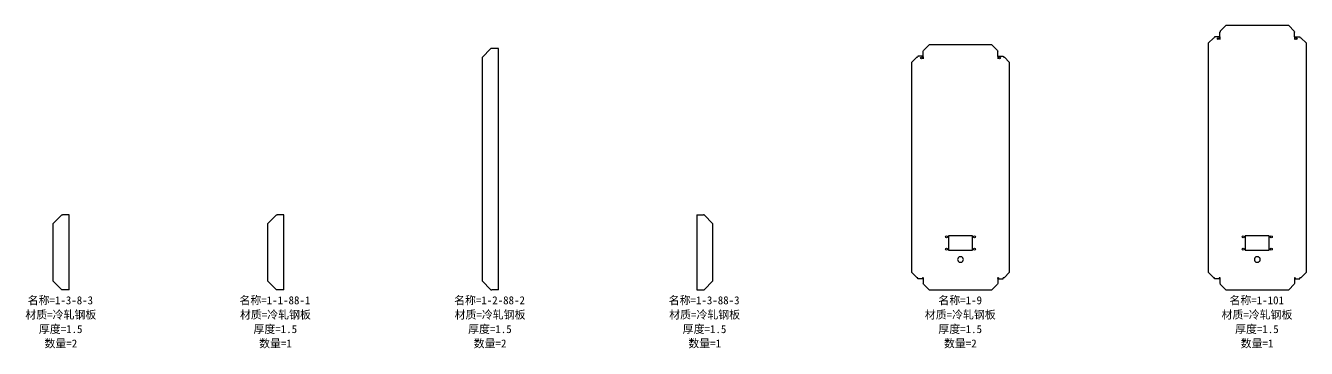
# Model space of a CAD drawing. Header units: millimetres. Extents: x -275 to 8245, y -8183 to 202.
# Drawn here: x 4243 to 8245, y -4183 to -3174 of the extents above; entities that cross this region are included whole.
import ezdxf

# ---------------------------------------------------------------- set-up
doc = ezdxf.new("R2010")
doc.units = ezdxf.units.MM
doc.layers.add('防拉孔线', color=30, linetype='Continuous')
doc.layers.add('零件信息', color=131, linetype='Continuous')
doc.styles.add('SLDTEXTSTYLE1', font='', dxfattribs={"bigfont": 'bigfont'})
doc.styles.get('SLDTEXTSTYLE1').set_extended_font_data('宋体')

msp = doc.modelspace()

# ---------------------------------------------------------------- linework, layer by layer
at = {"color": 7, "linetype": 'Continuous', "lineweight": 25}
for p, q in [((7974.5, -3209), (7974.5, -3194)), ((7974.5, -3194), (7974.7, -3194)), ((7974.7, -3194), (7975.7, -3191.5)), ((7975.4, -3191.5), (7992.9, -3174)), ((7975.7, -3191.5), (7975.4, -3191.5)), ((8189.2, -3174), (7992.9, -3174)), ((8206.7, -3191.5), (8189.2, -3174)), ((8206.3, -3191.5), (8206.7, -3191.5)), ((8206.3, -3191.5), (8207.3, -3194)), ((8207.5, -3194), (8207.3, -3194)), ((8207.5, -3209), (8207.5, -3194)), ((7048.4, -3251.5), (7065.9, -3234)), ((7262.2, -3234), (7065.9, -3234)), ((7279.7, -3251.5), (7262.2, -3234)), ((7955, -3211.9), (7937.5, -3229.4)), ((7937.5, -3229.4), (7937.5, -3944.6)), ((7955, -3212.2), (7957.5, -3211.2)), ((7955, -3212.2), (7955, -3211.9)), ((7957.5, -3209), (7957.5, -3211.2)), ((7972.5, -3209), (7957.5, -3209)), ((7972.5, -3211.2), (7972.5, -3209)), ((7972.5, -3211.2), (7975, -3211.5)), ((7974.7, -3209), (7974.5, -3209)), ((7975, -3211.5), (7974.7, -3209)), ((8207.3, -3209), (8207, -3211.5)), ((8207, -3211.5), (8209.5, -3211.2)), ((8207.3, -3209), (8207.5, -3209)), ((8209.5, -3211.2), (8209.5, -3209)), ((8209.5, -3209), (8224.5, -3209)), ((8224.5, -3209), (8224.5, -3211.2)), ((8224.5, -3211.2), (8227, -3212.2)), ((8227, -3212.2), (8227, -3211.9)), ((8227, -3211.9), (8244.5, -3229.4)), ((8244.5, -3944.6), (8244.5, -3229.4)), ((5669.5, -3273.2), (5697, -3245.7)), ((5669.5, -3273.2), (5669.5, -3972.2)), ((5699.5, -3245.4), (5697, -3245.7)), ((5720, -3245.4), (5699.5, -3245.4)), ((5720, -4000), (5720, -3245.4)), ((7028, -3271.9), (7010.5, -3289.4)), ((7028, -3272.2), (7030.5, -3271.2)), ((7028, -3272.2), (7028, -3271.9)), ((7030.5, -3269), (7030.5, -3271.2)), ((7045.5, -3269), (7030.5, -3269)), ((7045.5, -3271.2), (7045.5, -3269)), ((7045.5, -3271.2), (7048, -3271.5)), ((7047.5, -3269), (7047.5, -3254)), ((7047.5, -3254), (7047.7, -3254)), ((7047.7, -3269), (7047.5, -3269)), ((7047.7, -3254), (7048.7, -3251.5)), ((7048, -3271.5), (7047.7, -3269)), ((7048.7, -3251.5), (7048.4, -3251.5)), ((7279.3, -3251.5), (7279.7, -3251.5)), ((7279.3, -3251.5), (7280.3, -3254)), ((7280.3, -3269), (7280, -3271.5)), ((7280, -3271.5), (7282.5, -3271.2)), ((7280.5, -3254), (7280.3, -3254)), ((7280.3, -3269), (7280.5, -3269)), ((7280.5, -3269), (7280.5, -3254)), ((7282.5, -3271.2), (7282.5, -3269)), ((7282.5, -3269), (7297.5, -3269)), ((7297.5, -3269), (7297.5, -3271.2)), ((7297.5, -3271.2), (7300, -3272.2)), ((7300, -3272.2), (7300, -3271.9)), ((7300, -3271.9), (7317.5, -3289.4)), ((7010.5, -3289.4), (7010.5, -3944.6)), ((7317.5, -3944.6), (7317.5, -3289.4)), ((4328.5, -3793.2), (4356, -3765.7)), ((4328.5, -3793.2), (4328.5, -3972.2)), ((4356, -3765.7), (4358.5, -3765.4)), ((4379, -3765.4), (4358.5, -3765.4)), ((4379, -4000), (4379, -3765.4)), ((4999, -3793.2), (5026.5, -3765.7)), ((4999, -3793.2), (4999, -3972.2)), ((5026.5, -3765.7), (5029, -3765.4)), ((5049.5, -3765.4), (5029, -3765.4)), ((5049.5, -4000), (5049.5, -3765.4)), ((6340, -3765.4), (6360.5, -3765.4)), ((6340, -3765.4), (6340, -4000)), ((6363, -3765.7), (6360.5, -3765.4)), ((6363, -3765.7), (6390.5, -3793.2)), ((6390.5, -3972.2), (6390.5, -3793.2)), ((7201.5, -3831), (7126.5, -3831)), ((7126.5, -3831), (7126.5, -3876)), ((7201.5, -3876), (7201.5, -3831)), ((8128.5, -3831), (8053.5, -3831)), ((8053.5, -3831), (8053.5, -3876)), ((8128.5, -3876), (8128.5, -3831)), ((7126.5, -3876), (7201.5, -3876)), ((8053.5, -3876), (8128.5, -3876)), ((7168, -3896.9), (7160.1, -3896.9)), ((7160.1, -3913.1), (7168, -3913.1)), ((8095, -3896.9), (8087.1, -3896.9)), ((8087.1, -3913.1), (8095, -3913.1)), ((7028, -3962.1), (7010.5, -3944.6)), ((7300, -3962.1), (7317.5, -3944.6)), ((7955, -3962.1), (7937.5, -3944.6)), ((8227, -3962.1), (8244.5, -3944.6)), ((4328.5, -3972.2), (4356, -3999.7)), ((4358.5, -4000), (4356, -3999.7)), ((4379, -4000), (4358.5, -4000)), ((4999, -3972.2), (5026.5, -3999.7)), ((5029, -4000), (5026.5, -3999.7)), ((5049.5, -4000), (5029, -4000)), ((5669.5, -3972.2), (5697, -3999.7)), ((5697, -3999.7), (5699.5, -4000)), ((5720, -4000), (5699.5, -4000)), ((6340, -4000), (6360.5, -4000)), ((6360.5, -4000), (6363, -3999.7)), ((6390.5, -3972.2), (6363, -3999.7)), ((7030.5, -3962.8), (7028, -3961.8)), ((7028, -3961.8), (7028, -3962.1)), ((7030.5, -3965), (7030.5, -3962.8)), ((7045.5, -3965), (7030.5, -3965)), ((7048, -3962.5), (7045.5, -3962.8)), ((7045.5, -3962.8), (7045.5, -3965)), ((7047.5, -3965), (7047.5, -3980)), ((7047.7, -3965), (7047.5, -3965)), ((7047.5, -3980), (7047.7, -3980)), ((7047.7, -3965), (7048, -3962.5)), ((7048.7, -3982.5), (7047.7, -3980)), ((7048.4, -3982.5), (7065.9, -4000)), ((7048.7, -3982.5), (7048.4, -3982.5)), ((7065.9, -4000), (7262.2, -4000)), ((7279.7, -3982.5), (7262.2, -4000)), ((7280.3, -3980), (7279.3, -3982.5)), ((7279.3, -3982.5), (7279.7, -3982.5)), ((7282.5, -3962.8), (7280, -3962.5)), ((7280, -3962.5), (7280.3, -3965)), ((7280.3, -3965), (7280.5, -3965)), ((7280.5, -3980), (7280.3, -3980)), ((7280.5, -3965), (7280.5, -3980)), ((7282.5, -3962.8), (7282.5, -3965)), ((7282.5, -3965), (7297.5, -3965)), ((7300, -3961.8), (7297.5, -3962.8)), ((7297.5, -3965), (7297.5, -3962.8)), ((7300, -3961.8), (7300, -3962.1)), ((7957.5, -3962.8), (7955, -3961.8)), ((7955, -3961.8), (7955, -3962.1)), ((7957.5, -3965), (7957.5, -3962.8)), ((7972.5, -3965), (7957.5, -3965)), ((7975, -3962.5), (7972.5, -3962.8)), ((7972.5, -3962.8), (7972.5, -3965)), ((7974.5, -3965), (7974.5, -3980)), ((7974.7, -3965), (7974.5, -3965)), ((7974.5, -3980), (7974.7, -3980)), ((7974.7, -3965), (7975, -3962.5)), ((7975.7, -3982.5), (7974.7, -3980)), ((7975.4, -3982.5), (7992.9, -4000)), ((7975.7, -3982.5), (7975.4, -3982.5)), ((7992.9, -4000), (8189.2, -4000)), ((8206.7, -3982.5), (8189.2, -4000)), ((8207.3, -3980), (8206.3, -3982.5)), ((8206.3, -3982.5), (8206.7, -3982.5)), ((8209.5, -3962.8), (8207, -3962.5)), ((8207, -3962.5), (8207.3, -3965)), ((8207.3, -3965), (8207.5, -3965)), ((8207.5, -3980), (8207.3, -3980)), ((8207.5, -3965), (8207.5, -3980)), ((8209.5, -3962.8), (8209.5, -3965)), ((8209.5, -3965), (8224.5, -3965)), ((8227, -3961.8), (8224.5, -3962.8)), ((8224.5, -3965), (8224.5, -3962.8)), ((8227, -3961.8), (8227, -3962.1))]:
    msp.add_line(p, q, dxfattribs=at)
for centre, radius in [((7969, -3215), 2.6), ((8213, -3215), 2.6), ((7042, -3275), 2.6), ((7286, -3275), 2.6), ((7120, -3834.5), 3), ((7208, -3834.5), 3), ((8047, -3834.5), 3), ((8135, -3834.5), 3), ((7120, -3872.5), 3), ((7208, -3872.5), 3), ((8047, -3872.5), 3), ((8135, -3872.5), 3)]:
    msp.add_circle(centre, radius, dxfattribs=at)
for centre, start, end in [((7164, -3905), 115.8419, 244.1581), ((7164, -3905), 295.8419, 64.1581), ((8091, -3905), 115.8419, 244.1581), ((8091, -3905), 295.8419, 64.1581)]:
    msp.add_arc(centre, 9, start, end, dxfattribs=at)
at = {"layer": '防拉孔线'}
for p, q in [((7973.8, -3212.4), (7973.8, -3217.6)), ((8208.3, -3217.6), (8208.3, -3212.4)), ((7046.8, -3272.4), (7046.8, -3277.6)), ((7281.3, -3277.6), (7281.3, -3272.4))]:
    msp.add_line(p, q, dxfattribs=at)

# ---------------------------------------------------------------- texts
at = {"layer": '零件信息', "char_height": 25, "attachment_point": 2, "style": 'SLDTEXTSTYLE1'}
for s, insert in [('名称=1-3-8-3', (4351.6, -4020)), ('名称=1-1-88-1', (5021.9, -4020)), ('名称=1-2-88-2', (5692.4, -4020)), ('名称=1-3-88-3', (6362.9, -4020)), ('名称=1-9', (7162.9, -4020)), ('名称=1-101', (8089.4, -4020)), ('材质=冷轧钢板', (4353, -4065)), ('材质=冷轧钢板', (5023.5, -4065)), ('材质=冷轧钢板', (5694, -4065)), ('材质=冷轧钢板', (6364.5, -4065)), ('材质=冷轧钢板', (7163.2, -4065)), ('材质=冷轧钢板', (8090.2, -4065)), ('厚度=1.5', (4352.6, -4110)), ('厚度=1.5', (5023.1, -4110)), ('厚度=1.5', (5693.6, -4110)), ('厚度=1.5', (6364.1, -4110)), ('厚度=1.5', (7162.9, -4110)), ('厚度=1.5', (8089.9, -4110)), ('数量=2', (4353.1, -4155)), ('数量=1', (5023.6, -4155)), ('数量=2', (5694.1, -4155)), ('数量=1', (6364.6, -4155)), ('数量=2', (7163.4, -4155)), ('数量=1', (8090.4, -4155))]:
    msp.add_mtext(s, dxfattribs=dict(at, insert=insert))

doc.saveas('drawing.dxf')
